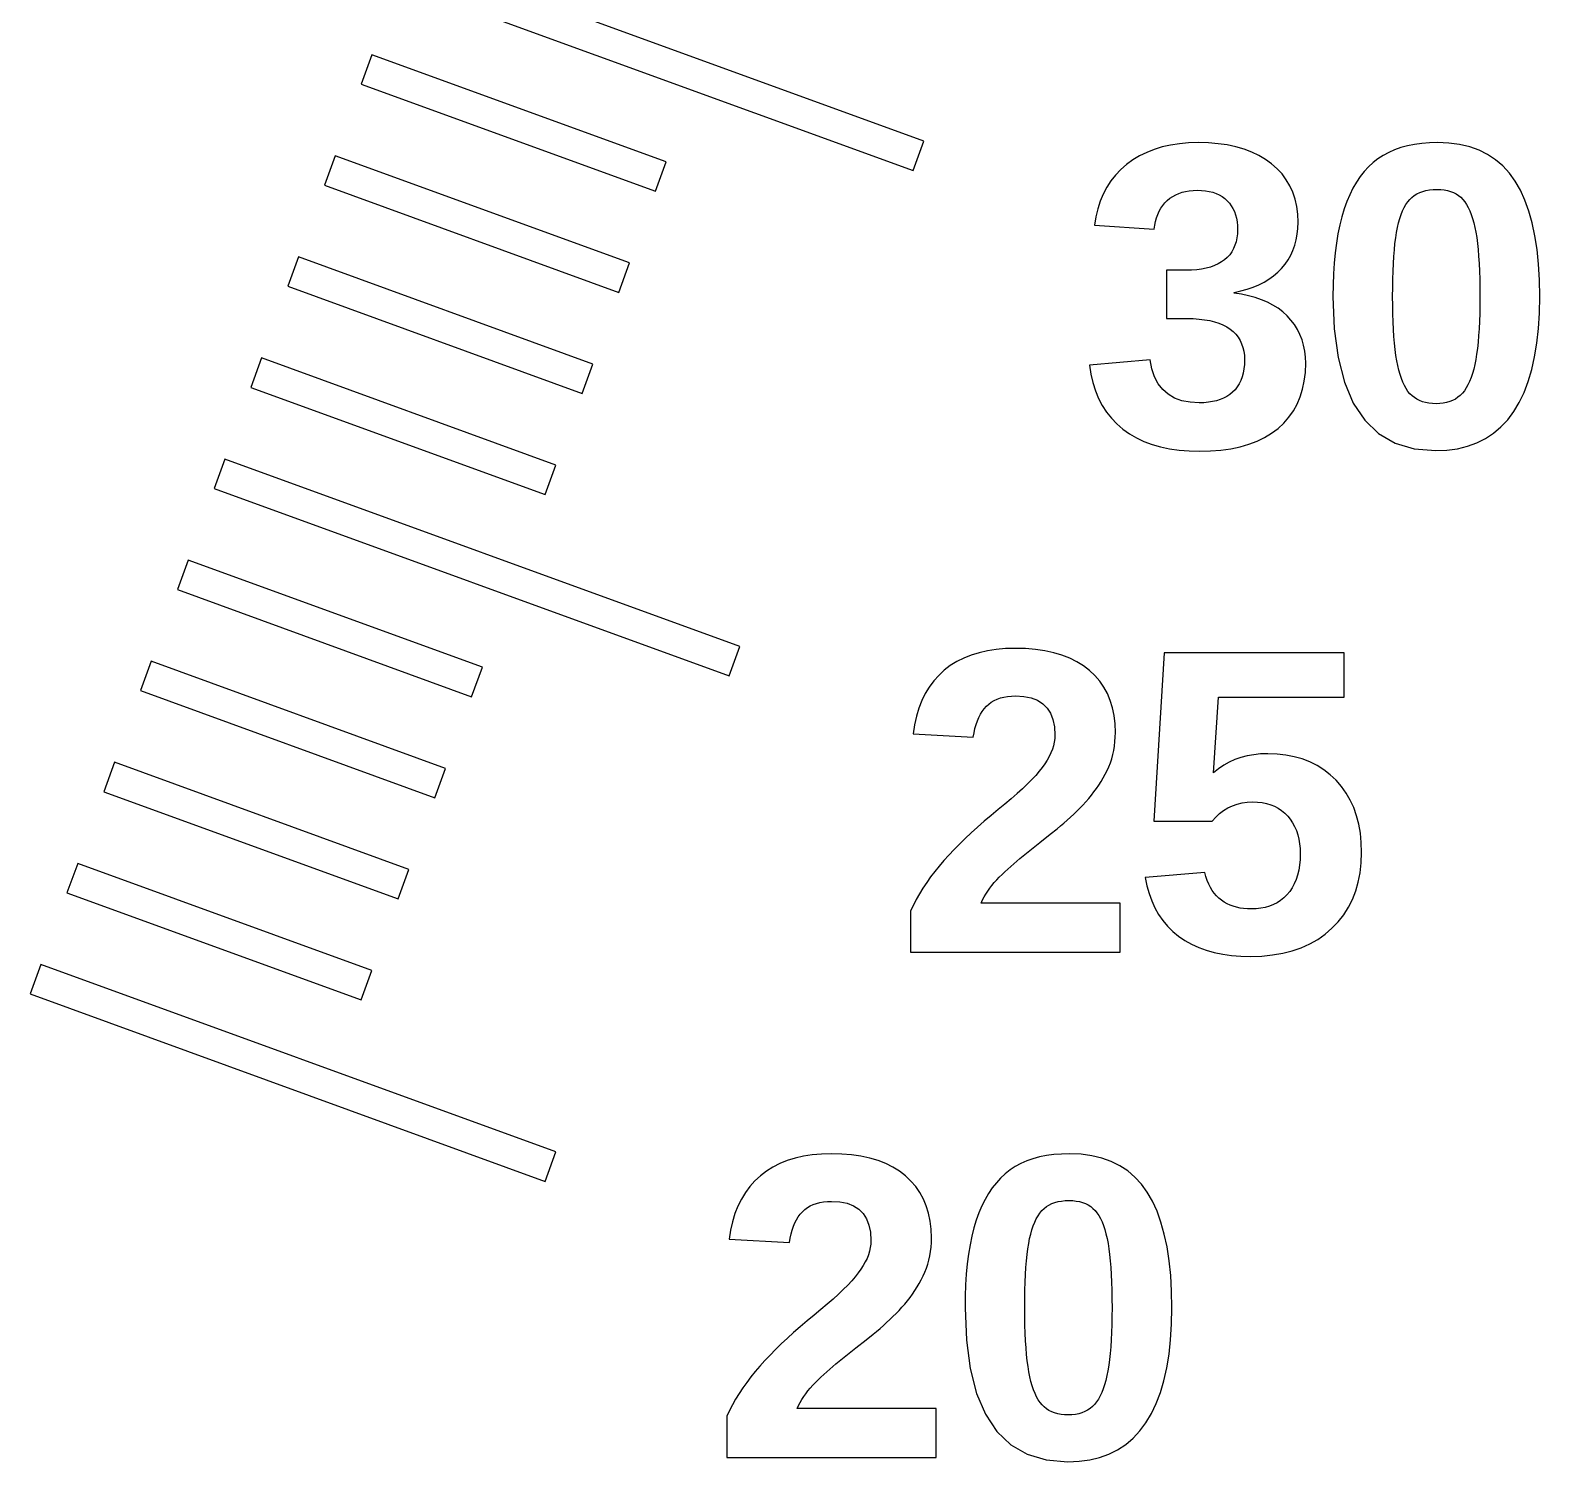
# Model space of a CAD drawing. Header units: metres. Extents: x 13 to 117, y 10 to 117.
# Drawn here: x 74.89 to 94.17, y 59.45 to 77.73 of the extents above; entities that cross this region are included whole.
import ezdxf

# ---------------------------------------------------------------- set-up
doc = ezdxf.new("R2010")
doc.units = ezdxf.units.M

msp = doc.modelspace()

# ---------------------------------------------------------------- linework, layer by layer
for p, q in [((86.3054, 76.3153), (79.7276, 78.7095)), ((79.5908, 78.3336), (86.1686, 75.9395)), ((79.2578, 77.4186), (79.1209, 77.0427)), ((83.0165, 76.0505), (79.2578, 77.4186)), ((79.1209, 77.0427), (82.8797, 75.6746)), ((86.1686, 75.9395), (86.3054, 76.3153)), ((89.1533, 76.1714), (89.0623, 76.1266)), ((89.2496, 76.2094), (89.1533, 76.1714)), ((89.3512, 76.2404), (89.2496, 76.2094)), ((89.458, 76.2646), (89.3512, 76.2404)), ((89.5702, 76.2818), (89.458, 76.2646)), ((89.6876, 76.2922), (89.5702, 76.2818)), ((89.8103, 76.2956), (89.6876, 76.2922)), ((89.9404, 76.2923), (89.8103, 76.2956)), ((90.0639, 76.2823), (89.9404, 76.2923)), ((90.1809, 76.2656), (90.0639, 76.2823)), ((90.2915, 76.2423), (90.1809, 76.2656)), ((90.3956, 76.2123), (90.2915, 76.2423)), ((90.4933, 76.1756), (90.3956, 76.2123)), ((90.5845, 76.1323), (90.4933, 76.1756)), ((92.243, 76.1709), (92.1723, 76.1327)), ((92.3183, 76.204), (92.243, 76.1709)), ((92.3981, 76.232), (92.3183, 76.204)), ((92.4825, 76.2549), (92.3981, 76.232)), ((92.5715, 76.2727), (92.4825, 76.2549)), ((92.665, 76.2854), (92.5715, 76.2727)), ((92.763, 76.2931), (92.665, 76.2854)), ((92.8656, 76.2956), (92.763, 76.2931)), ((93.0119, 76.2896), (92.8656, 76.2956)), ((93.1491, 76.2714), (93.0119, 76.2896)), ((93.2773, 76.2411), (93.1491, 76.2714)), ((93.3966, 76.1986), (93.2773, 76.2411)), ((93.5069, 76.1441), (93.3966, 76.1986)), ((78.7879, 76.1277), (78.6511, 75.7518)), ((82.5467, 74.7596), (78.7879, 76.1277)), ((82.8797, 75.6746), (83.0165, 76.0505)), ((88.8962, 76.0162), (88.8221, 75.9515)), ((88.9766, 76.0748), (88.8962, 76.0162)), ((89.0623, 76.1266), (88.9766, 76.0748)), ((90.6693, 76.0823), (90.5845, 76.1323)), ((90.7475, 76.0257), (90.6693, 76.0823)), ((90.8184, 75.9632), (90.7475, 76.0257)), ((91.9854, 75.9866), (91.9304, 75.9267)), ((92.044, 76.0408), (91.9854, 75.9866)), ((92.1061, 76.0894), (92.044, 76.0408)), ((92.1723, 76.1327), (92.1061, 76.0894)), ((93.6083, 76.0774), (93.5069, 76.1441)), ((93.7006, 75.9986), (93.6083, 76.0774)), ((93.784, 75.9077), (93.7006, 75.9986)), ((88.6952, 75.8062), (88.6425, 75.7256)), ((88.7551, 75.8815), (88.6952, 75.8062)), ((88.8221, 75.9515), (88.7551, 75.8815)), ((90.8809, 75.8955), (90.8184, 75.9632)), ((90.9351, 75.8227), (90.8809, 75.8955)), ((90.981, 75.7448), (90.9351, 75.8227)), ((91.831, 75.7901), (91.7867, 75.7133)), ((91.879, 75.8612), (91.831, 75.7901)), ((91.9304, 75.9267), (91.879, 75.8612)), ((93.8584, 75.8047), (93.784, 75.9077)), ((93.9244, 75.6895), (93.8584, 75.8047)), ((78.6511, 75.7518), (82.4099, 74.3837)), ((88.597, 75.6397), (88.5587, 75.5485)), ((88.6425, 75.7256), (88.597, 75.6397)), ((89.4157, 75.5578), (89.4491, 75.5851)), ((89.4491, 75.5851), (89.4847, 75.6093)), ((89.4847, 75.6093), (89.5225, 75.6301)), ((89.5225, 75.6301), (89.5626, 75.6478)), ((89.5626, 75.6478), (89.605, 75.6623)), ((89.605, 75.6623), (89.6496, 75.6735)), ((89.6496, 75.6735), (89.6964, 75.6816)), ((89.6964, 75.6816), (89.7455, 75.6864)), ((89.7455, 75.6864), (89.7968, 75.688)), ((89.7968, 75.688), (89.8514, 75.6864)), ((89.8514, 75.6864), (89.903, 75.6814)), ((89.903, 75.6814), (89.9516, 75.6731)), ((89.9516, 75.6731), (89.9972, 75.6615)), ((89.9972, 75.6615), (90.0398, 75.6466)), ((90.0398, 75.6466), (90.0795, 75.6283)), ((90.0795, 75.6283), (90.1162, 75.6068)), ((90.1162, 75.6068), (90.1499, 75.5819)), ((90.1499, 75.5819), (90.1806, 75.5537)), ((91.0185, 75.6618), (90.981, 75.7448)), ((91.0477, 75.5736), (91.0185, 75.6618)), ((91.7458, 75.6309), (91.7086, 75.5429)), ((91.7867, 75.7133), (91.7458, 75.6309)), ((92.5117, 75.57), (92.5393, 75.5971)), ((92.5393, 75.5971), (92.5696, 75.6209)), ((92.5696, 75.6209), (92.6028, 75.6416)), ((92.6028, 75.6416), (92.6388, 75.6591)), ((92.6388, 75.6591), (92.6775, 75.6734)), ((92.6775, 75.6734), (92.719, 75.6845)), ((92.719, 75.6845), (92.7633, 75.6925)), ((92.7633, 75.6925), (92.8104, 75.6973)), ((92.8104, 75.6973), (92.8602, 75.6989)), ((92.8602, 75.6989), (92.9072, 75.6973)), ((92.9072, 75.6973), (92.9516, 75.6926)), ((92.9516, 75.6926), (92.9934, 75.6847)), ((92.9934, 75.6847), (93.0327, 75.6737)), ((93.0327, 75.6737), (93.0695, 75.6595)), ((93.0695, 75.6595), (93.1037, 75.6422)), ((93.1037, 75.6422), (93.1354, 75.6217)), ((93.1354, 75.6217), (93.1646, 75.5981)), ((93.1646, 75.5981), (93.1911, 75.5714)), ((93.9827, 75.5621), (93.9244, 75.6895)), ((88.5275, 75.452), (88.5035, 75.3502)), ((88.5587, 75.5485), (88.5275, 75.452)), ((89.2925, 75.3797), (89.3111, 75.4207)), ((89.3111, 75.4207), (89.3327, 75.459)), ((89.3327, 75.459), (89.3573, 75.4946)), ((89.3573, 75.4946), (89.385, 75.5275)), ((89.385, 75.5275), (89.4157, 75.5578)), ((90.1806, 75.5537), (90.2083, 75.5226)), ((90.2083, 75.5226), (90.2326, 75.489)), ((90.2326, 75.489), (90.2537, 75.4529)), ((90.2537, 75.4529), (90.2716, 75.4143)), ((90.2716, 75.4143), (90.2862, 75.3732)), ((91.0686, 75.4803), (91.0477, 75.5736)), ((91.0811, 75.3819), (91.0686, 75.4803)), ((91.6749, 75.4493), (91.6447, 75.3497)), ((91.7086, 75.5429), (91.6749, 75.4493)), ((92.4015, 75.3766), (92.4202, 75.4233)), ((92.4202, 75.4233), (92.4405, 75.466)), ((92.4405, 75.466), (92.4625, 75.5047)), ((92.4625, 75.5047), (92.4863, 75.5394)), ((92.4863, 75.5394), (92.5117, 75.57)), ((93.1911, 75.5714), (93.2157, 75.541)), ((93.2157, 75.541), (93.2387, 75.5065)), ((93.2387, 75.5065), (93.2601, 75.468)), ((93.2601, 75.468), (93.2801, 75.4254)), ((93.2801, 75.4254), (93.2984, 75.3786)), ((94.0332, 75.4225), (93.9827, 75.5621)), ((94.0759, 75.2707), (94.0332, 75.4225)), ((88.5035, 75.3502), (88.4867, 75.2432)), ((88.4867, 75.2432), (89.2489, 75.1889)), ((89.2489, 75.1889), (89.2552, 75.2406)), ((89.2552, 75.2406), (89.2646, 75.2896)), ((89.2646, 75.2896), (89.2771, 75.336)), ((89.2771, 75.336), (89.2925, 75.3797)), ((90.2862, 75.3732), (90.2976, 75.3295)), ((90.2976, 75.3295), (90.3057, 75.2833)), ((90.3057, 75.2833), (90.3106, 75.2347)), ((90.3106, 75.2347), (90.3122, 75.1835)), ((91.0749, 75.1256), (91.0826, 75.2004)), ((91.0852, 75.2784), (91.0811, 75.3819)), ((91.0826, 75.2004), (91.0852, 75.2784)), ((91.6181, 75.244), (91.595, 75.1319)), ((91.6447, 75.3497), (91.6181, 75.244)), ((92.3434, 75.1496), (92.3555, 75.2124)), ((92.3555, 75.2124), (92.3691, 75.2711)), ((92.3691, 75.2711), (92.3844, 75.3259)), ((92.3844, 75.3259), (92.4015, 75.3766)), ((93.2984, 75.3786), (93.3153, 75.3279)), ((93.3153, 75.3279), (93.3306, 75.273)), ((93.3306, 75.273), (93.3443, 75.214)), ((93.3443, 75.214), (93.3566, 75.1509)), ((94.1109, 75.1068), (94.0759, 75.2707)), ((90.2938, 75.0299), (90.2795, 74.9845)), ((90.304, 75.0783), (90.2938, 75.0299)), ((90.3102, 75.1295), (90.304, 75.0783)), ((90.3122, 75.1835), (90.3102, 75.1295)), ((91.0437, 74.9853), (91.0619, 75.0539)), ((91.0619, 75.0539), (91.0749, 75.1256)), ((91.5755, 75.0137), (91.5595, 74.8892)), ((91.595, 75.1319), (91.5755, 75.0137)), ((92.3156, 74.9288), (92.3236, 75.0083)), ((92.3236, 75.0083), (92.3329, 75.0818)), ((92.3329, 75.0818), (92.3434, 75.1496)), ((93.3566, 75.1509), (93.3674, 75.0829)), ((93.3674, 75.0829), (93.377, 75.0091)), ((93.377, 75.0091), (93.3852, 74.9294)), ((94.1381, 74.9306), (94.1109, 75.1068)), ((78.3181, 74.8368), (78.1813, 74.4609)), ((82.0768, 73.4687), (78.3181, 74.8368)), ((90.1815, 74.8309), (90.1467, 74.7997)), ((90.2121, 74.865), (90.1815, 74.8309)), ((90.2386, 74.902), (90.2121, 74.865)), ((90.2611, 74.9418), (90.2386, 74.902)), ((90.2795, 74.9845), (90.2611, 74.9418)), ((90.9581, 74.7986), (90.9918, 74.8577)), ((90.9918, 74.8577), (91.0204, 74.9199)), ((91.0204, 74.9199), (91.0437, 74.9853)), ((91.5595, 74.8892), (91.5471, 74.7585)), ((92.3032, 74.7523), (92.3088, 74.8435)), ((92.3088, 74.8435), (92.3156, 74.9288)), ((93.3852, 74.9294), (93.3922, 74.8439)), ((93.3922, 74.8439), (93.3979, 74.7526)), ((94.1575, 74.7423), (94.1381, 74.9306)), ((82.4099, 74.3837), (82.5467, 74.7596)), ((89.653, 74.6654), (89.4035, 74.6654)), ((89.4035, 74.6654), (89.4035, 74.0497)), ((89.724, 74.6671), (89.653, 74.6654)), ((89.7909, 74.6721), (89.724, 74.6671)), ((89.8538, 74.6803), (89.7909, 74.6721)), ((89.9126, 74.6919), (89.8538, 74.6803)), ((89.9675, 74.7069), (89.9126, 74.6919)), ((90.0183, 74.7251), (89.9675, 74.7069)), ((90.0651, 74.7466), (90.0183, 74.7251)), ((90.1079, 74.7715), (90.0651, 74.7466)), ((90.1467, 74.7997), (90.1079, 74.7715)), ((90.7724, 74.595), (90.826, 74.6405)), ((90.826, 74.6405), (90.875, 74.6898)), ((90.875, 74.6898), (90.9191, 74.7426)), ((90.9191, 74.7426), (90.9581, 74.7986)), ((91.5382, 74.6216), (91.5329, 74.4785)), ((91.5471, 74.7585), (91.5382, 74.6216)), ((92.2958, 74.5524), (92.2989, 74.6553)), ((92.2989, 74.6553), (92.3032, 74.7523)), ((93.3979, 74.7526), (93.4024, 74.6554)), ((93.4024, 74.6554), (93.4056, 74.5525)), ((94.1692, 74.5418), (94.1575, 74.7423)), ((78.1813, 74.4609), (81.94, 73.0928)), ((90.3545, 74.4021), (90.4356, 74.4247)), ((90.4356, 74.4247), (90.5122, 74.4511)), ((90.5122, 74.4511), (90.5841, 74.4814)), ((90.5841, 74.4814), (90.6515, 74.5154)), ((90.6515, 74.5154), (90.7142, 74.5533)), ((90.7142, 74.5533), (90.7724, 74.595)), ((91.5329, 74.4785), (91.5311, 74.3291)), ((92.2933, 74.3291), (92.2939, 74.4437)), ((92.2939, 74.4437), (92.2958, 74.5524)), ((93.4056, 74.5525), (93.4075, 74.4437)), ((93.4075, 74.4437), (93.4081, 74.3291)), ((94.1731, 74.3291), (94.1692, 74.5418)), ((90.2688, 74.3833), (90.3545, 74.4021)), ((90.2688, 74.3725), (90.2688, 74.3833)), ((90.364, 74.3587), (90.2688, 74.3725)), ((90.4541, 74.3404), (90.364, 74.3587)), ((90.5393, 74.3174), (90.4541, 74.3404)), ((90.6195, 74.2899), (90.5393, 74.3174)), ((90.6947, 74.2578), (90.6195, 74.2899)), ((90.7649, 74.2212), (90.6947, 74.2578)), ((91.5311, 74.3291), (91.5473, 73.9164)), ((92.2939, 74.2156), (92.2933, 74.3291)), ((93.4081, 74.3291), (93.4075, 74.219)), ((94.1689, 74.1197), (94.1731, 74.3291)), ((89.4035, 74.0497), (89.6693, 74.0497)), ((89.6693, 74.0497), (89.7479, 74.048)), ((89.7479, 74.048), (89.822, 74.043)), ((89.822, 74.043), (89.8918, 74.0346)), ((90.8301, 74.1799), (90.7649, 74.2212)), ((90.8903, 74.134), (90.8301, 74.1799)), ((90.9455, 74.0836), (90.8903, 74.134)), ((90.9953, 74.0292), (90.9455, 74.0836)), ((92.2959, 74.1077), (92.2939, 74.2156)), ((92.2992, 74.0055), (92.2959, 74.1077)), ((93.4055, 74.1141), (93.4022, 74.0144)), ((93.4075, 74.219), (93.4055, 74.1141)), ((94.1566, 73.9219), (94.1689, 74.1197)), ((89.8918, 74.0346), (89.9571, 74.0229)), ((89.9571, 74.0229), (90.0179, 74.0078)), ((90.0179, 74.0078), (90.0744, 73.9894)), ((90.0744, 73.9894), (90.1264, 73.9676)), ((90.1264, 73.9676), (90.1741, 73.9425)), ((90.1741, 73.9425), (90.2173, 73.914)), ((90.2173, 73.914), (90.256, 73.8824)), ((90.256, 73.8824), (90.2901, 73.8479)), ((90.2901, 73.8479), (90.3197, 73.8104)), ((91.0393, 73.9716), (90.9953, 74.0292)), ((91.0774, 73.9107), (91.0393, 73.9716)), ((91.1096, 73.8466), (91.0774, 73.9107)), ((91.136, 73.7793), (91.1096, 73.8466)), ((91.5473, 73.9164), (91.5959, 73.5522)), ((92.3037, 73.909), (92.2992, 74.0055)), ((92.3096, 73.8181), (92.3037, 73.909)), ((93.3977, 73.92), (93.3918, 73.8308)), ((93.4022, 74.0144), (93.3977, 73.92)), ((94.1361, 73.7356), (94.1566, 73.9219)), ((90.3197, 73.8104), (90.3448, 73.7699)), ((90.3448, 73.7699), (90.3652, 73.7265)), ((90.3652, 73.7265), (90.3812, 73.6802)), ((90.3812, 73.6802), (90.3926, 73.6309)), ((91.1565, 73.7087), (91.136, 73.7793)), ((91.1712, 73.6348), (91.1565, 73.7087)), ((92.3168, 73.7329), (92.3096, 73.8181)), ((92.3253, 73.6534), (92.3168, 73.7329)), ((92.3351, 73.5795), (92.3253, 73.6534)), ((93.3761, 73.668), (93.3663, 73.5945)), ((93.3846, 73.7468), (93.3761, 73.668)), ((93.3918, 73.8308), (93.3846, 73.7468)), ((94.1074, 73.561), (94.1361, 73.7356)), ((77.8482, 73.5459), (77.7114, 73.17)), ((81.607, 72.1778), (77.8482, 73.5459)), ((81.94, 73.0928), (82.0768, 73.4687)), ((89.1974, 73.5235), (88.4216, 73.4556)), ((89.2196, 73.4079), (89.1974, 73.5235)), ((90.3926, 73.6309), (90.3994, 73.5787)), ((90.3998, 73.4632), (90.3942, 73.4064)), ((90.3994, 73.5787), (90.4017, 73.5235)), ((90.4017, 73.5235), (90.3998, 73.4632)), ((91.1799, 73.5577), (91.1712, 73.6348)), ((91.1785, 73.361), (91.1829, 73.4774)), ((91.1829, 73.4774), (91.1799, 73.5577)), ((91.5959, 73.5522), (91.677, 73.2365)), ((92.3462, 73.5112), (92.3351, 73.5795)), ((92.3587, 73.4479), (92.3462, 73.5112)), ((93.3427, 73.4624), (93.3285, 73.4027)), ((93.3552, 73.5262), (93.3427, 73.4624)), ((93.3663, 73.5945), (93.3552, 73.5262)), ((94.0705, 73.3979), (94.1074, 73.561)), ((88.4216, 73.4556), (88.4391, 73.34)), ((88.4391, 73.34), (88.4642, 73.2305)), ((89.2536, 73.3059), (89.2196, 73.4079)), ((89.2995, 73.2176), (89.2536, 73.3059)), ((90.3717, 73.3035), (90.3548, 73.2574)), ((90.3848, 73.3532), (90.3717, 73.3035)), ((90.3942, 73.4064), (90.3848, 73.3532)), ((91.1655, 73.2507), (91.1785, 73.361)), ((92.3728, 73.3887), (92.3587, 73.4479)), ((92.3884, 73.3336), (92.3728, 73.3887)), ((92.4055, 73.2826), (92.3884, 73.3336)), ((92.4242, 73.2357), (92.4055, 73.2826)), ((93.2953, 73.2952), (93.2764, 73.2475)), ((93.3127, 73.347), (93.2953, 73.2952)), ((93.3285, 73.4027), (93.3127, 73.347)), ((94.0254, 73.2465), (94.0705, 73.3979)), ((77.7114, 73.17), (81.4702, 71.802)), ((88.4642, 73.2305), (88.4966, 73.1273)), ((88.4966, 73.1273), (88.5365, 73.0302)), ((89.3573, 73.1428), (89.2995, 73.2176)), ((89.4269, 73.0816), (89.3573, 73.1428)), ((89.5084, 73.034), (89.4269, 73.0816)), ((90.2145, 73.08), (90.1762, 73.0549)), ((90.2498, 73.1084), (90.2145, 73.08)), ((90.2816, 73.1404), (90.2498, 73.1084)), ((90.3098, 73.1758), (90.2816, 73.1404)), ((90.3342, 73.2148), (90.3098, 73.1758)), ((90.3548, 73.2574), (90.3342, 73.2148)), ((91.1132, 73.0482), (91.1437, 73.1464)), ((91.1437, 73.1464), (91.1655, 73.2507)), ((91.677, 73.2365), (91.7904, 72.9695)), ((92.4445, 73.193), (92.4242, 73.2357)), ((92.4662, 73.1544), (92.4445, 73.193)), ((92.4895, 73.1198), (92.4662, 73.1544)), ((92.5144, 73.0894), (92.4895, 73.1198)), ((92.5413, 73.0627), (92.5144, 73.0894)), ((93.1843, 73.0962), (93.1569, 73.0681)), ((93.2098, 73.1281), (93.1843, 73.0962)), ((93.2336, 73.1639), (93.2098, 73.1281)), ((93.2558, 73.2037), (93.2336, 73.1639)), ((93.2764, 73.2475), (93.2558, 73.2037)), ((93.9105, 72.9783), (93.972, 73.1066)), ((93.972, 73.1066), (94.0254, 73.2465)), ((88.5365, 73.0302), (88.5838, 72.9393)), ((88.5838, 72.9393), (88.6386, 72.8547)), ((89.6017, 73), (89.5084, 73.034)), ((89.7069, 72.9796), (89.6017, 73)), ((89.8239, 72.9728), (89.7069, 72.9796)), ((89.8833, 72.9745), (89.8239, 72.9728)), ((89.9397, 72.9795), (89.8833, 72.9745)), ((89.993, 72.9879), (89.9397, 72.9795)), ((90.0433, 72.9996), (89.993, 72.9879)), ((90.0907, 73.0147), (90.0433, 72.9996)), ((90.1349, 73.0331), (90.0907, 73.0147)), ((90.1762, 73.0549), (90.1349, 73.0331)), ((91.0261, 72.8698), (91.0741, 72.9559)), ((91.0741, 72.9559), (91.1132, 73.0482)), ((91.7904, 72.9695), (91.9363, 72.751)), ((92.5708, 73.0391), (92.5413, 73.0627)), ((92.6028, 73.0186), (92.5708, 73.0391)), ((92.6375, 73.0013), (92.6028, 73.0186)), ((92.6747, 72.9871), (92.6375, 73.0013)), ((92.7145, 72.9761), (92.6747, 72.9871)), ((92.7569, 72.9683), (92.7145, 72.9761)), ((92.8018, 72.9635), (92.7569, 72.9683)), ((92.8494, 72.962), (92.8018, 72.9635)), ((92.8964, 72.9636), (92.8494, 72.962)), ((92.9409, 72.9686), (92.8964, 72.9636)), ((92.983, 72.9769), (92.9409, 72.9686)), ((93.0227, 72.9885), (92.983, 72.9769)), ((93.0599, 73.0034), (93.0227, 72.9885)), ((93.0947, 73.0216), (93.0599, 73.0034)), ((93.127, 73.0432), (93.0947, 73.0216)), ((93.1569, 73.0681), (93.127, 73.0432)), ((93.8408, 72.8616), (93.9105, 72.9783)), ((88.6386, 72.8547), (88.7008, 72.7762)), ((88.7008, 72.7762), (88.7704, 72.7039)), ((88.7704, 72.7039), (88.8474, 72.6378)), ((90.8302, 72.6473), (90.9043, 72.7154)), ((90.9043, 72.7154), (90.9696, 72.7896)), ((90.9696, 72.7896), (91.0261, 72.8698)), ((91.9363, 72.751), (92.1146, 72.581)), ((93.6767, 72.6644), (93.7628, 72.7569)), ((93.7628, 72.7569), (93.8408, 72.8616)), ((88.8474, 72.6378), (88.9313, 72.5783)), ((88.9313, 72.5783), (89.0215, 72.5258)), ((89.0215, 72.5258), (89.1178, 72.4803)), ((90.562, 72.4846), (90.6588, 72.5316)), ((90.6588, 72.5316), (90.7482, 72.5858)), ((90.7482, 72.5858), (90.8302, 72.6473)), ((92.1146, 72.581), (92.3253, 72.4596)), ((93.369, 72.4611), (93.4798, 72.5166)), ((93.4798, 72.5166), (93.5823, 72.5843)), ((93.5823, 72.5843), (93.6767, 72.6644)), ((89.1178, 72.4803), (89.2204, 72.4418)), ((89.2204, 72.4418), (89.3292, 72.4104)), ((89.3292, 72.4104), (89.4442, 72.3858)), ((89.4442, 72.3858), (89.5654, 72.3684)), ((89.5654, 72.3684), (89.6929, 72.3579)), ((89.6929, 72.3579), (89.8266, 72.3544)), ((89.8266, 72.3544), (89.9676, 72.358)), ((89.9676, 72.358), (90.1012, 72.3688)), ((90.1012, 72.3688), (90.2275, 72.3869)), ((90.2275, 72.3869), (90.3464, 72.4122)), ((90.3464, 72.4122), (90.4579, 72.4448)), ((90.4579, 72.4448), (90.562, 72.4846)), ((92.3253, 72.4596), (92.5684, 72.3868)), ((92.5684, 72.3868), (92.8439, 72.3625)), ((92.8439, 72.3625), (92.9875, 72.3687)), ((92.9875, 72.3687), (93.1229, 72.3872)), ((93.1229, 72.3872), (93.25, 72.418)), ((93.25, 72.418), (93.369, 72.4611)), ((77.3784, 72.255), (77.2415, 71.8792)), ((83.9562, 69.8609), (77.3784, 72.255)), ((81.4702, 71.802), (81.607, 72.1778)), ((77.2415, 71.8792), (83.8194, 69.485)), ((76.9085, 70.9641), (76.7717, 70.5883)), ((80.6673, 69.5961), (76.9085, 70.9641)), ((76.7717, 70.5883), (80.5305, 69.2202)), ((83.8194, 69.485), (83.9562, 69.8609)), ((87.1171, 69.8064), (87.0107, 69.7822)), ((87.2295, 69.8236), (87.1171, 69.8064)), ((87.3477, 69.834), (87.2295, 69.8236)), ((87.472, 69.8374), (87.3477, 69.834)), ((87.6059, 69.8339), (87.472, 69.8374)), ((87.7327, 69.8235), (87.6059, 69.8339)), ((87.8523, 69.8061), (87.7327, 69.8235)), ((87.9649, 69.7817), (87.8523, 69.8061)), ((76.4387, 69.6732), (76.3019, 69.2974)), ((80.1974, 68.3052), (76.4387, 69.6732)), ((86.6442, 69.6167), (86.5674, 69.558)), ((86.7269, 69.6684), (86.6442, 69.6167)), ((86.8156, 69.7132), (86.7269, 69.6684)), ((86.9101, 69.7512), (86.8156, 69.7132)), ((87.0107, 69.7822), (86.9101, 69.7512)), ((88.0704, 69.7503), (87.9649, 69.7817)), ((88.1688, 69.712), (88.0704, 69.7503)), ((88.2601, 69.6667), (88.1688, 69.712)), ((88.3443, 69.6145), (88.2601, 69.6667)), ((88.4214, 69.5553), (88.3443, 69.6145)), ((89.3771, 69.7804), (89.2443, 67.6295)), ((91.6747, 69.7804), (89.3771, 69.7804)), ((91.6747, 69.2135), (91.6747, 69.7804)), ((80.5305, 69.2202), (80.6673, 69.5961)), ((86.4329, 69.4214), (86.3755, 69.3437)), ((86.4968, 69.4928), (86.4329, 69.4214)), ((86.5674, 69.558), (86.4968, 69.4928)), ((88.4908, 69.4898), (88.4214, 69.5553)), ((88.5521, 69.4187), (88.4908, 69.4898)), ((88.6052, 69.3419), (88.5521, 69.4187)), ((76.3019, 69.2974), (80.0606, 67.9293)), ((86.3248, 69.2598), (86.2806, 69.1697)), ((86.3755, 69.3437), (86.3248, 69.2598)), ((87.3275, 69.2152), (87.3746, 69.2233)), ((87.3746, 69.2233), (87.4246, 69.2282)), ((87.4246, 69.2282), (87.4774, 69.2298)), ((87.4774, 69.2298), (87.5827, 69.2236)), ((87.5827, 69.2236), (87.6756, 69.2051)), ((88.6501, 69.2595), (88.6052, 69.3419)), ((88.6869, 69.1715), (88.6501, 69.2595)), ((86.2431, 69.0734), (86.2121, 68.9708)), ((86.2806, 69.1697), (86.2431, 69.0734)), ((87.0286, 68.9959), (87.0517, 69.0333)), ((87.0517, 69.0333), (87.0769, 69.0674)), ((87.0769, 69.0674), (87.1044, 69.0983)), ((87.1044, 69.0983), (87.1345, 69.1258)), ((87.1345, 69.1258), (87.1674, 69.1502)), ((87.1674, 69.1502), (87.2032, 69.1713)), ((87.2032, 69.1713), (87.2417, 69.1892)), ((87.2417, 69.1892), (87.2832, 69.2038)), ((87.2832, 69.2038), (87.3275, 69.2152)), ((87.6756, 69.2051), (87.7562, 69.1743)), ((87.7562, 69.1743), (87.8243, 69.1312)), ((87.8243, 69.1312), (87.8801, 69.0757)), ((87.8801, 69.0757), (87.9234, 69.008)), ((88.7155, 69.0779), (88.6869, 69.1715)), ((88.7359, 68.9786), (88.7155, 69.0779)), ((90.0065, 68.2479), (90.0689, 69.2135)), ((90.0689, 69.2135), (91.6747, 69.2135)), ((86.1877, 68.862), (86.17, 68.747)), ((86.2121, 68.9708), (86.1877, 68.862)), ((86.959, 68.814), (86.973, 68.8644)), ((86.973, 68.8644), (86.9893, 68.9115)), ((86.9893, 68.9115), (87.0079, 68.9553)), ((87.0079, 68.9553), (87.0286, 68.9959)), ((87.9234, 69.008), (87.9544, 68.9279)), ((87.9544, 68.9279), (87.973, 68.8354)), ((87.973, 68.8354), (87.9792, 68.7307)), ((88.7482, 68.8737), (88.7359, 68.9786)), ((88.7523, 68.7632), (88.7482, 68.8737)), ((86.17, 68.747), (86.9376, 68.7036)), ((86.9376, 68.7036), (86.9472, 68.7604)), ((86.9472, 68.7604), (86.959, 68.814)), ((87.9712, 68.6399), (87.9613, 68.5941)), ((87.9772, 68.6854), (87.9712, 68.6399)), ((87.9792, 68.7307), (87.9772, 68.6854)), ((88.7405, 68.59), (88.7471, 68.6465)), ((88.7471, 68.6465), (88.751, 68.7042)), ((88.751, 68.7042), (88.7523, 68.7632)), ((87.9075, 68.4558), (87.8816, 68.4093)), ((87.9294, 68.5021), (87.9075, 68.4558)), ((87.9473, 68.5482), (87.9294, 68.5021)), ((87.9613, 68.5941), (87.9473, 68.5482)), ((88.7053, 68.4281), (88.7196, 68.4808)), ((88.7196, 68.4808), (88.7314, 68.5347)), ((88.7314, 68.5347), (88.7405, 68.59)), ((90.4368, 68.4649), (90.3566, 68.4438)), ((90.5205, 68.4799), (90.4368, 68.4649)), ((90.6076, 68.489), (90.5205, 68.4799)), ((90.6981, 68.492), (90.6076, 68.489)), ((90.8166, 68.4878), (90.6981, 68.492)), ((90.9297, 68.4753), (90.8166, 68.4878)), ((91.0373, 68.4543), (90.9297, 68.4753)), ((91.1396, 68.425), (91.0373, 68.4543)), ((75.9688, 68.3823), (75.832, 68.0065)), ((79.7276, 67.0143), (75.9688, 68.3823)), ((80.0606, 67.9293), (80.1974, 68.3052)), ((87.779, 68.2673), (87.7343, 68.216)), ((87.8178, 68.3157), (87.779, 68.2673)), ((87.8517, 68.3626), (87.8178, 68.3157)), ((87.8816, 68.4093), (87.8517, 68.3626)), ((88.6223, 68.2299), (88.6465, 68.2777)), ((88.6465, 68.2777), (88.6687, 68.3266)), ((88.6687, 68.3266), (88.6883, 68.3767)), ((88.6883, 68.3767), (88.7053, 68.4281)), ((90.0696, 68.2991), (90.0065, 68.2479)), ((90.1363, 68.3443), (90.0696, 68.2991)), ((90.2063, 68.3835), (90.1363, 68.3443)), ((90.2797, 68.4167), (90.2063, 68.3835)), ((90.3566, 68.4438), (90.2797, 68.4167)), ((91.2365, 68.3873), (91.1396, 68.425)), ((91.328, 68.3413), (91.2365, 68.3873)), ((91.4141, 68.2869), (91.328, 68.3413)), ((91.4948, 68.2241), (91.4141, 68.2869)), ((87.6269, 68.1051), (87.5644, 68.0455)), ((87.6836, 68.162), (87.6269, 68.1051)), ((87.7343, 68.216), (87.6836, 68.162)), ((88.5105, 68.0471), (88.5407, 68.0915)), ((88.5407, 68.0915), (88.5694, 68.1368)), ((88.5694, 68.1368), (88.5965, 68.183)), ((88.5965, 68.183), (88.6223, 68.2299)), ((91.5702, 68.1529), (91.4948, 68.2241)), ((91.6388, 68.0746), (91.5702, 68.1529)), ((91.6993, 67.9902), (91.6388, 68.0746)), ((75.832, 68.0065), (79.5908, 66.6384)), ((87.4215, 67.9176), (87.3412, 67.8495)), ((87.4959, 67.983), (87.4215, 67.9176)), ((87.5644, 68.0455), (87.4959, 67.983)), ((88.338, 67.8372), (88.3753, 67.8776)), ((88.3753, 67.8776), (88.4113, 67.9187)), ((88.4113, 67.9187), (88.4458, 67.9607)), ((88.4458, 67.9607), (88.4789, 68.0034)), ((88.4789, 68.0034), (88.5105, 68.0471)), ((90.3702, 67.864), (90.4364, 67.8732)), ((90.4364, 67.8732), (90.5055, 67.8763)), ((90.5055, 67.8763), (90.5679, 67.874)), ((90.5679, 67.874), (90.627, 67.8673)), ((91.7518, 67.8998), (91.6993, 67.9902)), ((91.7962, 67.8033), (91.7518, 67.8998)), ((87.1639, 67.7036), (87.0763, 67.6293)), ((87.255, 67.7786), (87.1639, 67.7036)), ((87.3412, 67.8495), (87.255, 67.7786)), ((88.1383, 67.6438), (88.1801, 67.6813)), ((88.1801, 67.6813), (88.2209, 67.7194)), ((88.2209, 67.7194), (88.2609, 67.7581)), ((88.2609, 67.7581), (88.2999, 67.7974)), ((88.2999, 67.7974), (88.338, 67.8372)), ((89.9875, 67.6294), (90.0335, 67.6813)), ((90.0335, 67.6813), (90.0824, 67.727)), ((90.0824, 67.727), (90.1342, 67.7666)), ((90.1342, 67.7666), (90.1889, 67.8001)), ((90.1889, 67.8001), (90.2465, 67.8275)), ((90.2465, 67.8275), (90.3069, 67.8488)), ((90.3069, 67.8488), (90.3702, 67.864)), ((90.627, 67.8673), (90.683, 67.8562)), ((90.683, 67.8562), (90.7359, 67.8406)), ((90.7359, 67.8406), (90.7857, 67.8206)), ((90.7857, 67.8206), (90.8323, 67.7961)), ((90.8323, 67.7961), (90.8757, 67.7671)), ((90.8757, 67.7671), (90.916, 67.7337)), ((90.916, 67.7337), (90.9531, 67.6958)), ((90.9531, 67.6958), (90.9867, 67.6543)), ((91.8325, 67.7009), (91.7962, 67.8033)), ((91.8607, 67.5924), (91.8325, 67.7009)), ((86.9923, 67.5556), (86.9118, 67.4826)), ((87.0763, 67.6293), (86.9923, 67.5556)), ((87.9185, 67.4638), (88.0077, 67.5345)), ((88.0077, 67.5345), (88.0522, 67.5704)), ((88.0522, 67.5704), (88.0957, 67.6068)), ((88.0957, 67.6068), (88.1383, 67.6438)), ((89.2443, 67.6295), (89.9875, 67.6294)), ((90.9867, 67.6543), (91.0163, 67.6097)), ((91.0163, 67.6097), (91.042, 67.5622)), ((91.042, 67.5622), (91.0637, 67.5117)), ((91.0637, 67.5117), (91.0815, 67.4582)), ((91.8809, 67.4778), (91.8607, 67.5924)), ((86.7613, 67.3386), (86.6913, 67.2676)), ((86.8348, 67.4103), (86.7613, 67.3386)), ((86.9118, 67.4826), (86.8348, 67.4103)), ((87.6157, 67.2225), (87.7007, 67.2905)), ((87.7007, 67.2905), (87.7869, 67.3592)), ((87.7869, 67.3592), (87.9185, 67.4638)), ((91.0815, 67.4582), (91.0954, 67.4017)), ((91.0954, 67.4017), (91.1052, 67.3423)), ((91.1052, 67.3423), (91.1112, 67.2798)), ((91.893, 67.3573), (91.8809, 67.4778)), ((91.897, 67.2307), (91.893, 67.3573)), ((86.5619, 67.1276), (86.5023, 67.0581)), ((86.6249, 67.1973), (86.5619, 67.1276)), ((86.6913, 67.2676), (86.6249, 67.1973)), ((87.4537, 67.087), (87.4929, 67.121)), ((87.4929, 67.121), (87.533, 67.1549)), ((87.533, 67.1549), (87.574, 67.1888)), ((87.574, 67.1888), (87.6157, 67.2225)), ((91.111, 67.1405), (91.1048, 67.0704)), ((91.1131, 67.2144), (91.111, 67.1405)), ((91.1112, 67.2798), (91.1131, 67.2144)), ((91.8784, 66.9729), (91.8924, 67.0987)), ((91.8924, 67.0987), (91.897, 67.2307)), ((75.499, 67.0914), (75.3622, 66.7156)), ((79.2578, 65.7234), (75.499, 67.0914)), ((79.5908, 66.6384), (79.7276, 67.0143)), ((86.3924, 66.9179), (86.3421, 66.8471)), ((86.4458, 66.9882), (86.3924, 66.9179)), ((86.5023, 67.0581), (86.4458, 66.9882)), ((87.2362, 66.8815), (87.2699, 66.9161)), ((87.2699, 66.9161), (87.305, 66.9504)), ((87.305, 66.9504), (87.3409, 66.9846)), ((87.3409, 66.9846), (87.3776, 67.0188)), ((87.3776, 67.0188), (87.4153, 67.053)), ((87.4153, 67.053), (87.4537, 67.087)), ((89.8953, 66.9757), (89.133, 66.9134)), ((89.133, 66.9134), (89.1544, 66.8071)), ((89.9097, 66.9231), (89.8953, 66.9757)), ((89.9263, 66.8738), (89.9097, 66.9231)), ((91.0797, 66.9423), (91.0608, 66.8841)), ((91.0943, 67.0044), (91.0797, 66.9423)), ((91.1048, 67.0704), (91.0943, 67.0044)), ((91.855, 66.8532), (91.8784, 66.9729)), ((75.3622, 66.7156), (79.1209, 65.3475)), ((86.295, 66.776), (86.2509, 66.7045)), ((86.3421, 66.8471), (86.295, 66.776)), ((87.0975, 66.7003), (87.1213, 66.7376)), ((87.1213, 66.7376), (87.1471, 66.7744)), ((87.1471, 66.7744), (87.1748, 66.8106)), ((87.1748, 66.8106), (87.2045, 66.8463)), ((87.2045, 66.8463), (87.2362, 66.8815)), ((89.1544, 66.8071), (89.1823, 66.7066)), ((89.9453, 66.8278), (89.9263, 66.8738)), ((89.9665, 66.785), (89.9453, 66.8278)), ((89.99, 66.7455), (89.9665, 66.785)), ((90.0158, 66.7093), (89.99, 66.7455)), ((90.9792, 66.7333), (90.9436, 66.6909)), ((91.0106, 66.7796), (90.9792, 66.7333)), ((91.0378, 66.8299), (91.0106, 66.7796)), ((91.0608, 66.8841), (91.0378, 66.8299)), ((91.7803, 66.6322), (91.8223, 66.7397)), ((91.8223, 66.7397), (91.855, 66.8532)), ((86.1722, 66.5602), (86.1375, 66.4875)), ((86.21, 66.6326), (86.1722, 66.5602)), ((86.2509, 66.7045), (86.21, 66.6326)), ((87.038, 66.5851), (87.0558, 66.6241)), ((88.812, 66.5852), (87.038, 66.5851)), ((87.0558, 66.6241), (87.0757, 66.6624)), ((87.0757, 66.6624), (87.0975, 66.7003)), ((88.812, 65.9585), (88.812, 66.5852)), ((89.1823, 66.7066), (89.2167, 66.6118)), ((89.2167, 66.6118), (89.2576, 66.5228)), ((89.2576, 66.5228), (89.3051, 66.4394)), ((90.0438, 66.6764), (90.0158, 66.7093)), ((90.0742, 66.6468), (90.0438, 66.6764)), ((90.1068, 66.6204), (90.0742, 66.6468)), ((90.1415, 66.5971), (90.1068, 66.6204)), ((90.1782, 66.5765), (90.1415, 66.5971)), ((90.2168, 66.5586), (90.1782, 66.5765)), ((90.2574, 66.5435), (90.2168, 66.5586)), ((90.2999, 66.5312), (90.2574, 66.5435)), ((90.3443, 66.5215), (90.2999, 66.5312)), ((90.3907, 66.5147), (90.3443, 66.5215)), ((90.6663, 66.5294), (90.6102, 66.5182)), ((90.7197, 66.5451), (90.6663, 66.5294)), ((90.7702, 66.5653), (90.7197, 66.5451)), ((90.8178, 66.59), (90.7702, 66.5653)), ((90.8626, 66.6191), (90.8178, 66.59)), ((90.9045, 66.6528), (90.8626, 66.6191)), ((90.9436, 66.6909), (90.9045, 66.6528)), ((91.6682, 66.4357), (91.7289, 66.5309)), ((91.7289, 66.5309), (91.7803, 66.6322)), ((86.1375, 66.4875), (86.1375, 65.9586)), ((89.3051, 66.4394), (89.3591, 66.3618)), ((89.3591, 66.3618), (89.4196, 66.2899)), ((90.439, 66.5106), (90.3907, 66.5147)), ((90.4893, 66.5092), (90.439, 66.5106)), ((90.5511, 66.5114), (90.4893, 66.5092)), ((90.6102, 66.5182), (90.5511, 66.5114)), ((91.5187, 66.2637), (91.5981, 66.3466)), ((91.5981, 66.3466), (91.6682, 66.4357)), ((89.4196, 66.2899), (89.4867, 66.2238)), ((89.4867, 66.2238), (89.5603, 66.1633)), ((89.5603, 66.1633), (89.6399, 66.109)), ((91.3366, 66.1217), (91.4311, 66.1883)), ((91.4311, 66.1883), (91.5187, 66.2637)), ((86.1375, 65.9586), (88.812, 65.9585)), ((89.6399, 66.109), (89.7253, 66.061)), ((89.7253, 66.061), (89.8163, 66.0194)), ((89.8163, 66.0194), (89.9129, 65.9843)), ((89.9129, 65.9843), (90.0153, 65.9555)), ((90.0153, 65.9555), (90.1232, 65.9331)), ((90.7602, 65.9221), (90.8894, 65.9442)), ((90.8894, 65.9442), (91.0116, 65.9753)), ((91.0116, 65.9753), (91.1268, 66.0152)), ((91.1268, 66.0152), (91.2352, 66.064)), ((91.2352, 66.064), (91.3366, 66.1217)), ((75.0291, 65.8006), (74.8923, 65.4247)), ((81.607, 63.4064), (75.0291, 65.8006)), ((90.1232, 65.9331), (90.2369, 65.9171)), ((90.2369, 65.9171), (90.3562, 65.9075)), ((90.3562, 65.9075), (90.4812, 65.9043)), ((90.4812, 65.9043), (90.6241, 65.9087)), ((90.6241, 65.9087), (90.7602, 65.9221)), ((79.1209, 65.3475), (79.2578, 65.7234)), ((74.8923, 65.4247), (81.4702, 63.0305)), ((81.4702, 63.0305), (81.607, 63.4064)), ((84.4663, 63.2588), (84.3777, 63.2139)), ((84.5609, 63.2967), (84.4663, 63.2588)), ((84.6614, 63.3277), (84.5609, 63.2967)), ((84.7679, 63.3519), (84.6614, 63.3277)), ((84.8802, 63.3691), (84.7679, 63.3519)), ((84.9985, 63.3795), (84.8802, 63.3691)), ((85.1227, 63.3829), (84.9985, 63.3795)), ((85.2566, 63.3795), (85.1227, 63.3829)), ((85.3834, 63.369), (85.2566, 63.3795)), ((85.5031, 63.3516), (85.3834, 63.369)), ((85.6157, 63.3272), (85.5031, 63.3516)), ((85.7212, 63.2959), (85.6157, 63.3272)), ((85.8196, 63.2576), (85.7212, 63.2959)), ((85.9109, 63.2123), (85.8196, 63.2576)), ((87.5446, 63.2582), (87.4738, 63.22)), ((87.6198, 63.2913), (87.5446, 63.2582)), ((87.6997, 63.3193), (87.6198, 63.2913)), ((87.7841, 63.3422), (87.6997, 63.3193)), ((87.873, 63.36), (87.7841, 63.3422)), ((87.9665, 63.3728), (87.873, 63.36)), ((88.0646, 63.3804), (87.9665, 63.3728)), ((88.1672, 63.3829), (88.0646, 63.3804)), ((88.3134, 63.3769), (88.1672, 63.3829)), ((88.4506, 63.3587), (88.3134, 63.3769)), ((88.5789, 63.3284), (88.4506, 63.3587)), ((88.6982, 63.286), (88.5789, 63.3284)), ((88.8085, 63.2314), (88.6982, 63.286)), ((84.2181, 63.1035), (84.1476, 63.0383)), ((84.2949, 63.1622), (84.2181, 63.1035)), ((84.3777, 63.2139), (84.2949, 63.1622)), ((85.9951, 63.16), (85.9109, 63.2123)), ((86.0721, 63.1008), (85.9951, 63.16)), ((86.1416, 63.0353), (86.0721, 63.1008)), ((87.287, 63.0739), (87.232, 63.014)), ((87.3456, 63.1282), (87.287, 63.0739)), ((87.4077, 63.1768), (87.3456, 63.1282)), ((87.4738, 63.22), (87.4077, 63.1768)), ((88.9098, 63.1647), (88.8085, 63.2314)), ((89.0022, 63.0859), (88.9098, 63.1647)), ((89.0855, 62.995), (89.0022, 63.0859)), ((84.0263, 62.8893), (83.9756, 62.8054)), ((84.0836, 62.9669), (84.0263, 62.8893)), ((84.1476, 63.0383), (84.0836, 62.9669)), ((86.2029, 62.9642), (86.1416, 63.0353)), ((86.256, 62.8875), (86.2029, 62.9642)), ((86.3009, 62.8051), (86.256, 62.8875)), ((87.1326, 62.8774), (87.0882, 62.8006)), ((87.1805, 62.9485), (87.1326, 62.8774)), ((87.232, 63.014), (87.1805, 62.9485)), ((89.1599, 62.892), (89.0855, 62.995)), ((89.226, 62.7768), (89.1599, 62.892)), ((83.9314, 62.7153), (83.8938, 62.6189)), ((83.9756, 62.8054), (83.9314, 62.7153)), ((84.7552, 62.6438), (84.7853, 62.6714)), ((84.7853, 62.6714), (84.8182, 62.6958)), ((84.8182, 62.6958), (84.8539, 62.7169)), ((84.8539, 62.7169), (84.8925, 62.7347)), ((84.8925, 62.7347), (84.934, 62.7494)), ((84.934, 62.7494), (84.9782, 62.7607)), ((84.9782, 62.7607), (85.0254, 62.7688)), ((85.0254, 62.7688), (85.0753, 62.7737)), ((85.0753, 62.7737), (85.1282, 62.7753)), ((85.1282, 62.7753), (85.2335, 62.7692)), ((85.2335, 62.7692), (85.3264, 62.7507)), ((85.3264, 62.7507), (85.407, 62.7199)), ((85.407, 62.7199), (85.4751, 62.6767)), ((85.4751, 62.6767), (85.5309, 62.6213)), ((86.3377, 62.7171), (86.3009, 62.8051)), ((86.3663, 62.6234), (86.3377, 62.7171)), ((87.0474, 62.7183), (87.0101, 62.6302)), ((87.0882, 62.8006), (87.0474, 62.7183)), ((87.8132, 62.6573), (87.8408, 62.6844)), ((87.8408, 62.6844), (87.8712, 62.7082)), ((87.8712, 62.7082), (87.9044, 62.7289)), ((87.9044, 62.7289), (87.9403, 62.7464)), ((87.9403, 62.7464), (87.979, 62.7607)), ((87.979, 62.7607), (88.0206, 62.7719)), ((88.0206, 62.7719), (88.0648, 62.7798)), ((88.0648, 62.7798), (88.1119, 62.7846)), ((88.1119, 62.7846), (88.1617, 62.7862)), ((88.1617, 62.7862), (88.2087, 62.7846)), ((88.2087, 62.7846), (88.2531, 62.7799)), ((88.2531, 62.7799), (88.295, 62.772)), ((88.295, 62.772), (88.3343, 62.761)), ((88.3343, 62.761), (88.371, 62.7468)), ((88.371, 62.7468), (88.4053, 62.7295)), ((88.4053, 62.7295), (88.437, 62.7091)), ((88.437, 62.7091), (88.4661, 62.6855)), ((88.4661, 62.6855), (88.4926, 62.6587)), ((89.2842, 62.6494), (89.226, 62.7768)), ((83.8629, 62.5163), (83.8385, 62.4075)), ((83.8938, 62.6189), (83.8629, 62.5163)), ((84.6401, 62.457), (84.6586, 62.5009)), ((84.6586, 62.5009), (84.6794, 62.5415)), ((84.6794, 62.5415), (84.7024, 62.5788)), ((84.7024, 62.5788), (84.7277, 62.6129)), ((84.7277, 62.6129), (84.7552, 62.6438)), ((85.5309, 62.6213), (85.5742, 62.5535)), ((85.5742, 62.5535), (85.6052, 62.4734)), ((85.6052, 62.4734), (85.6238, 62.381)), ((86.3867, 62.5242), (86.3663, 62.6234)), ((86.399, 62.4193), (86.3867, 62.5242)), ((86.9764, 62.5366), (86.9462, 62.4371)), ((87.0101, 62.6302), (86.9764, 62.5366)), ((87.703, 62.4639), (87.7217, 62.5107)), ((87.7217, 62.5107), (87.7421, 62.5534)), ((87.7421, 62.5534), (87.7641, 62.592)), ((87.7641, 62.592), (87.7878, 62.6267)), ((87.7878, 62.6267), (87.8132, 62.6573)), ((88.4926, 62.6587), (88.5172, 62.6283)), ((88.5172, 62.6283), (88.5402, 62.5939)), ((88.5402, 62.5939), (88.5617, 62.5553)), ((88.5617, 62.5553), (88.5816, 62.5127)), ((88.5816, 62.5127), (88.6, 62.466)), ((89.3347, 62.5098), (89.2842, 62.6494)), ((89.3775, 62.358), (89.3347, 62.5098)), ((83.8385, 62.4075), (83.8207, 62.2925)), ((83.8207, 62.2925), (84.5884, 62.2491)), ((84.5884, 62.2491), (84.5979, 62.3059)), ((84.5979, 62.3059), (84.6098, 62.3596)), ((84.6098, 62.3596), (84.6238, 62.4099)), ((84.6238, 62.4099), (84.6401, 62.457)), ((85.6238, 62.381), (85.63, 62.2762)), ((86.4031, 62.3088), (86.399, 62.4193)), ((86.4017, 62.2497), (86.4031, 62.3088)), ((86.9196, 62.3313), (86.8965, 62.2193)), ((86.9462, 62.4371), (86.9196, 62.3313)), ((87.645, 62.2369), (87.657, 62.2997)), ((87.657, 62.2997), (87.6707, 62.3585)), ((87.6707, 62.3585), (87.686, 62.4132)), ((87.686, 62.4132), (87.703, 62.4639)), ((88.6, 62.466), (88.6168, 62.4152)), ((88.6168, 62.4152), (88.6321, 62.3603)), ((88.6321, 62.3603), (88.6459, 62.3013)), ((88.6459, 62.3013), (88.6581, 62.2383)), ((89.4124, 62.1941), (89.3775, 62.358)), ((85.5981, 62.0938), (85.5802, 62.0477)), ((85.612, 62.1397), (85.5981, 62.0938)), ((85.622, 62.1854), (85.612, 62.1397)), ((85.628, 62.2309), (85.622, 62.1854)), ((85.63, 62.2762), (85.628, 62.2309)), ((86.3822, 62.0803), (86.3913, 62.1355)), ((86.3913, 62.1355), (86.3978, 62.192)), ((86.3978, 62.192), (86.4017, 62.2497)), ((86.877, 62.101), (86.861, 61.9766)), ((86.8965, 62.2193), (86.877, 62.101)), ((87.6171, 62.0161), (87.6252, 62.0956)), ((87.6252, 62.0956), (87.6345, 62.1692)), ((87.6345, 62.1692), (87.645, 62.2369)), ((88.6581, 62.2383), (88.6689, 62.1703)), ((88.6689, 62.1703), (88.6785, 62.0964)), ((88.6785, 62.0964), (88.6868, 62.0167)), ((89.4396, 62.018), (89.4124, 62.1941)), ((85.5025, 61.9081), (85.4686, 61.8612)), ((85.5323, 61.9548), (85.5025, 61.9081)), ((85.5582, 62.0014), (85.5323, 61.9548)), ((85.5802, 62.0477), (85.5582, 62.0014)), ((86.3195, 61.8721), (86.3391, 61.9222)), ((86.3391, 61.9222), (86.356, 61.9736)), ((86.356, 61.9736), (86.3704, 62.0263)), ((86.3704, 62.0263), (86.3822, 62.0803)), ((86.861, 61.9766), (86.8486, 61.8458)), ((87.6047, 61.8396), (87.6103, 61.9308)), ((87.6103, 61.9308), (87.6171, 62.0161)), ((88.6868, 62.0167), (88.6938, 61.9312)), ((88.6938, 61.9312), (88.6995, 61.8399)), ((89.459, 61.8296), (89.4396, 62.018)), ((85.3343, 61.7075), (85.2777, 61.6507)), ((85.385, 61.7616), (85.3343, 61.7075)), ((85.4297, 61.8128), (85.385, 61.7616)), ((85.4686, 61.8612), (85.4297, 61.8128)), ((86.2201, 61.6824), (86.2473, 61.7285)), ((86.2473, 61.7285), (86.273, 61.7755)), ((86.273, 61.7755), (86.2973, 61.8233)), ((86.2973, 61.8233), (86.3195, 61.8721)), ((86.8397, 61.7089), (86.8344, 61.5658)), ((86.8486, 61.8458), (86.8397, 61.7089)), ((87.5973, 61.6397), (87.6004, 61.7426)), ((87.6004, 61.7426), (87.6047, 61.8396)), ((88.6995, 61.8399), (88.7039, 61.7428)), ((88.7039, 61.7428), (88.7071, 61.6398)), ((89.4707, 61.6291), (89.459, 61.8296)), ((85.1467, 61.5285), (85.0723, 61.4632)), ((85.2152, 61.591), (85.1467, 61.5285)), ((85.2777, 61.6507), (85.2152, 61.591)), ((86.0621, 61.4643), (86.0966, 61.5062)), ((86.0966, 61.5062), (86.1297, 61.549)), ((86.1297, 61.549), (86.1613, 61.5926)), ((86.1613, 61.5926), (86.1915, 61.6371)), ((86.1915, 61.6371), (86.2201, 61.6824)), ((86.8344, 61.5658), (86.8326, 61.4164)), ((87.5948, 61.4164), (87.5954, 61.531)), ((87.5954, 61.531), (87.5973, 61.6397)), ((88.7071, 61.6398), (88.709, 61.531)), ((88.709, 61.531), (88.7097, 61.4164)), ((89.4746, 61.4164), (89.4707, 61.6291)), ((84.9057, 61.3242), (84.8147, 61.2492)), ((84.992, 61.3951), (84.9057, 61.3242)), ((85.0723, 61.4632), (84.992, 61.3951)), ((85.9116, 61.3037), (85.9507, 61.3429)), ((85.9507, 61.3429), (85.9888, 61.3828)), ((85.9888, 61.3828), (86.026, 61.4232)), ((86.026, 61.4232), (86.0621, 61.4643)), ((86.8326, 61.4164), (86.8488, 61.0037)), ((87.5955, 61.3029), (87.5948, 61.4164)), ((88.7097, 61.4164), (88.709, 61.3063)), ((89.4705, 61.207), (89.4746, 61.4164)), ((84.7271, 61.1748), (84.6431, 61.1012)), ((84.8147, 61.2492), (84.7271, 61.1748)), ((85.7029, 61.1159), (85.7465, 61.1523)), ((85.7465, 61.1523), (85.7891, 61.1893)), ((85.7891, 61.1893), (85.8309, 61.2269)), ((85.8309, 61.2269), (85.8717, 61.265)), ((85.8717, 61.265), (85.9116, 61.3037)), ((87.5974, 61.195), (87.5955, 61.3029)), ((87.6007, 61.0928), (87.5974, 61.195)), ((88.707, 61.2014), (88.7038, 61.1017)), ((88.709, 61.3063), (88.707, 61.2014)), ((89.4582, 61.0092), (89.4705, 61.207)), ((84.4855, 60.9558), (84.4121, 60.8842)), ((84.5626, 61.0282), (84.4855, 60.9558)), ((84.6431, 61.1012), (84.5626, 61.0282)), ((85.4377, 60.9047), (85.5692, 61.0093)), ((85.5692, 61.0093), (85.6585, 61.08)), ((85.6585, 61.08), (85.7029, 61.1159)), ((86.8488, 61.0037), (86.8975, 60.6395)), ((87.6053, 60.9963), (87.6007, 61.0928)), ((87.6111, 60.9055), (87.6053, 60.9963)), ((88.6992, 61.0073), (88.6933, 60.9181)), ((88.7038, 61.1017), (88.6992, 61.0073)), ((89.4377, 60.823), (89.4582, 61.0092)), ((84.2756, 60.7428), (84.2127, 60.6732)), ((84.3421, 60.8132), (84.2756, 60.7428)), ((84.4121, 60.8842), (84.3421, 60.8132)), ((85.2247, 60.7343), (85.2665, 60.7681)), ((85.2665, 60.7681), (85.3515, 60.836)), ((85.3515, 60.836), (85.4377, 60.9047)), ((87.6183, 60.8203), (87.6111, 60.9055)), ((87.6268, 60.7407), (87.6183, 60.8203)), ((87.6366, 60.6668), (87.6268, 60.7407)), ((88.6776, 60.7553), (88.6678, 60.6818)), ((88.6861, 60.8341), (88.6776, 60.7553)), ((88.6933, 60.9181), (88.6861, 60.8341)), ((89.409, 60.6483), (89.4377, 60.823)), ((84.1531, 60.6037), (84.0966, 60.5337)), ((84.2127, 60.6732), (84.1531, 60.6037)), ((84.9917, 60.5302), (85.0284, 60.5644)), ((85.0284, 60.5644), (85.066, 60.5985)), ((85.066, 60.5985), (85.1044, 60.6326)), ((85.1044, 60.6326), (85.1437, 60.6665)), ((85.1437, 60.6665), (85.1838, 60.7005)), ((85.1838, 60.7005), (85.2247, 60.7343)), ((86.8975, 60.6395), (86.9785, 60.3239)), ((87.6477, 60.5986), (87.6366, 60.6668)), ((87.6602, 60.5352), (87.6477, 60.5986)), ((88.6442, 60.5498), (88.63, 60.4901)), ((88.6568, 60.6135), (88.6442, 60.5498)), ((88.6678, 60.6818), (88.6568, 60.6135)), ((89.372, 60.4853), (89.409, 60.6483)), ((83.9929, 60.3927), (83.9457, 60.3215)), ((84.0432, 60.4634), (83.9929, 60.3927)), ((84.0966, 60.5337), (84.0432, 60.4634)), ((84.7978, 60.3199), (84.8256, 60.3561)), ((84.8256, 60.3561), (84.8553, 60.3918)), ((84.8553, 60.3918), (84.887, 60.427)), ((84.887, 60.427), (84.9207, 60.4616)), ((84.9207, 60.4616), (84.9558, 60.4959)), ((84.9558, 60.4959), (84.9917, 60.5302)), ((87.6743, 60.476), (87.6602, 60.5352)), ((87.6899, 60.4209), (87.6743, 60.476)), ((87.7071, 60.3699), (87.6899, 60.4209)), ((87.7258, 60.3231), (87.7071, 60.3699)), ((88.5969, 60.3826), (88.5779, 60.3348)), ((88.6143, 60.4343), (88.5969, 60.3826)), ((88.63, 60.4901), (88.6143, 60.4343)), ((89.3269, 60.3338), (89.372, 60.4853)), ((83.8608, 60.1781), (83.8229, 60.1057)), ((83.9017, 60.25), (83.8608, 60.1781)), ((83.9457, 60.3215), (83.9017, 60.25)), ((84.6888, 60.1307), (84.7066, 60.1696)), ((84.7066, 60.1696), (84.7265, 60.208)), ((84.7265, 60.208), (84.7483, 60.2458)), ((84.7483, 60.2458), (84.7721, 60.2831)), ((84.7721, 60.2831), (84.7978, 60.3199)), ((86.9785, 60.3239), (87.0919, 60.0568)), ((87.746, 60.2803), (87.7258, 60.3231)), ((87.7678, 60.2417), (87.746, 60.2803)), ((87.7911, 60.2072), (87.7678, 60.2417)), ((87.8159, 60.1768), (87.7911, 60.2072)), ((87.8428, 60.15), (87.8159, 60.1768)), ((88.4859, 60.1836), (88.4584, 60.1554)), ((88.5113, 60.2154), (88.4859, 60.1836)), ((88.5351, 60.2512), (88.5113, 60.2154)), ((88.5573, 60.291), (88.5351, 60.2512)), ((88.5779, 60.3348), (88.5573, 60.291)), ((89.2121, 60.0656), (89.2736, 60.1939)), ((89.2736, 60.1939), (89.3269, 60.3338)), ((83.8229, 60.1057), (83.7882, 60.033)), ((83.7882, 60.033), (83.7882, 59.5041)), ((86.4627, 60.1307), (84.6888, 60.1307)), ((86.4627, 59.5041), (86.4627, 60.1307)), ((87.0919, 60.0568), (87.2378, 59.8383)), ((87.8723, 60.1264), (87.8428, 60.15)), ((87.9044, 60.1059), (87.8723, 60.1264)), ((87.939, 60.0886), (87.9044, 60.1059)), ((87.9762, 60.0745), (87.939, 60.0886)), ((88.016, 60.0635), (87.9762, 60.0745)), ((88.0584, 60.0556), (88.016, 60.0635)), ((88.1034, 60.0509), (88.0584, 60.0556)), ((88.1509, 60.0493), (88.1034, 60.0509)), ((88.1979, 60.0509), (88.1509, 60.0493)), ((88.2425, 60.0559), (88.1979, 60.0509)), ((88.2846, 60.0642), (88.2425, 60.0559)), ((88.3242, 60.0758), (88.2846, 60.0642)), ((88.3615, 60.0907), (88.3242, 60.0758)), ((88.3962, 60.109), (88.3615, 60.0907)), ((88.4285, 60.1305), (88.3962, 60.109)), ((88.4584, 60.1554), (88.4285, 60.1305)), ((89.1423, 59.9489), (89.2121, 60.0656)), ((87.2378, 59.8383), (87.4161, 59.6684)), ((88.9782, 59.7518), (89.0644, 59.8442)), ((89.0644, 59.8442), (89.1423, 59.9489)), ((87.4161, 59.6684), (87.6268, 59.547)), ((88.6705, 59.5484), (88.7813, 59.6039)), ((88.7813, 59.6039), (88.8839, 59.6717)), ((88.8839, 59.6717), (88.9782, 59.7518)), ((83.7882, 59.5041), (86.4627, 59.5041)), ((87.6268, 59.547), (87.8699, 59.4741)), ((87.8699, 59.4741), (88.1455, 59.4498)), ((88.1455, 59.4498), (88.289, 59.456)), ((88.289, 59.456), (88.4244, 59.4745)), ((88.4244, 59.4745), (88.5516, 59.5053)), ((88.5516, 59.5053), (88.6705, 59.5484))]:
    msp.add_line(p, q)

doc.saveas('drawing.dxf')
